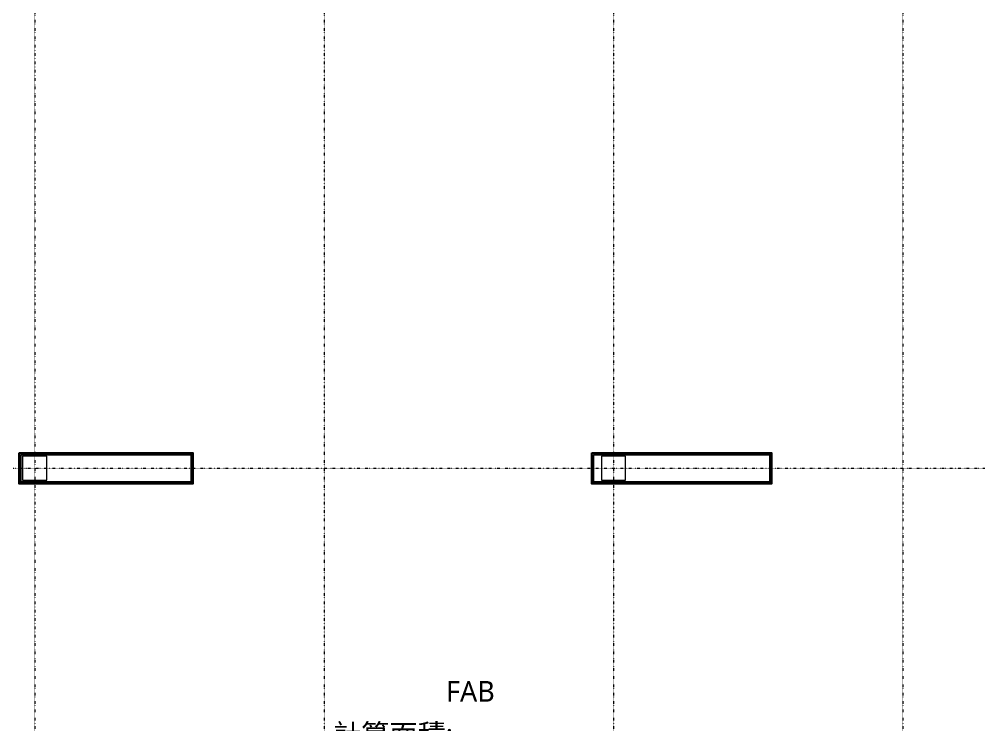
# Model space of a CAD drawing. Extents: x -32000 to 290600, y -29000 to 131250.
# Drawn here: x 209550 to 237407, y 52555 to 73031 of the extents above; entities that cross this region are included whole.
import ezdxf
from ezdxf.enums import TextEntityAlignment as Align

# ---------------------------------------------------------------- set-up
doc = ezdxf.new("R2010")
doc.units = 0
doc.header["$LTSCALE"] = 10
doc.linetypes.add('H12PL3$0$JJP_三點線', pattern=[0.9, 0.3, -0.15, 0, -0.15, 0, -0.15, 0, -0.15])
for name, color, linetype in [('H12PL3$0$A-ZONE', 252, 'Continuous'), ('H12PL3$0$S-COL', 252, 'Continuous'), ('H12PL3$0$S-GRID', 252, 'Continuous'), ('XFDP30$0$A-W-P1S (50K)', 2, 'Continuous')]:
    doc.layers.add(name, color=color, linetype=linetype)
doc.styles.add('H12PL3$0$Standard', font='', dxfattribs={"width": 0.8})
doc.styles.get('H12PL3$0$Standard').set_extended_font_data('Microsoft JhengHei')

# ---------------------------------------------------------------- blocks, each defined once
blk = doc.blocks.new('XFDP30')
at = {"layer": 'XFDP30$0$A-W-P1S (50K)'}
for points in [[(209550, 60450), (214590, 60450), (214590, 59550), (209550, 59550)], [(209600, 60400), (214540, 60400), (214540, 59600), (209600, 59600)], [(226175, 60450), (231390, 60450), (231390, 59550), (226175, 59550)], [(226225, 60400), (231340, 60400), (231340, 59600), (226225, 59600)]]:
    blk.add_lwpolyline(points, close=True, dxfattribs=at)
blk = doc.blocks.new('H12PL3')
at = {"layer": 'H12PL3$0$S-COL', "lineweight": 0, "flags": 128}
for points in [[(209650, 59650), (210350, 59650), (210350, 60350), (209650, 60350)], [(226450, 59650), (227150, 59650), (227150, 60350), (226450, 60350)]]:
    blk.add_lwpolyline(points, close=True, dxfattribs=at)
at = {"layer": 'H12PL3$0$S-GRID', "linetype": 'H12PL3$0$JJP_三點線', "lineweight": 0}
for p, q in [((210000, 128250), (210000, -28000)), ((218400, 128250), (218400, -28000)), ((226800, 128250), (226800, -28000)), ((235200, 128250), (235200, -28000)), ((-29000, 60000), (289600, 60000))]:
    blk.add_line(p, q, dxfattribs=at)
blk.add_blockref('XFDP30', (0, 0))
at = {"layer": 'H12PL3$0$A-ZONE', "style": 'H12PL3$0$Standard'}
for s, p in [('FAB', (222648.33, 53826.92)), ('計算面積: ', (220504.11, 52576.49))]:
    blk.add_text(s, height=600, dxfattribs=at).set_placement(p, align=Align.TOP_CENTER)

msp = doc.modelspace()

# ---------------------------------------------------------------- block references
msp.add_blockref('H12PL3', (0, 0))

doc.saveas('drawing.dxf')
